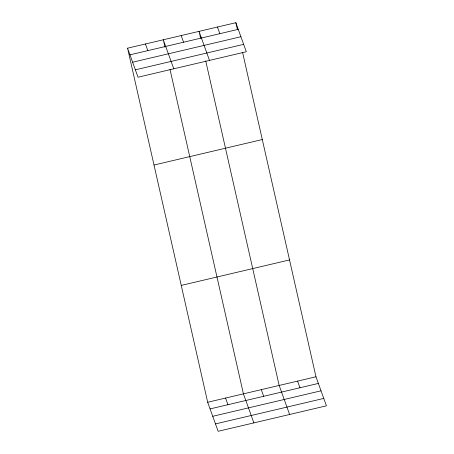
<?xml version="1.0" encoding="UTF-8"?>
<svg xmlns="http://www.w3.org/2000/svg" width="454" height="454" viewBox="0 0 454 454"><rect width="100%" height="100%" fill="white"/><g stroke="black" fill="none" stroke-linecap="round" stroke-linejoin="round"><path stroke-width="0.68" d="M127.568 48.181L235.859 22.7L246.318 51.739L138.027 77.22L127.568 48.181L207.682 402.261L218.141 431.3L326.432 405.819L315.973 376.78L242.544 52.25M129.963 54.832L238.254 29.345M132.625 62.221L240.915 36.734M135.366 69.831L243.656 44.35M154.008 165.029L262.298 139.548M181.248 285.413L289.538 259.932M207.682 402.261L315.973 376.78M210.077 408.906L318.368 383.426M212.739 416.295L321.029 390.815M215.48 423.911L323.77 398.425M217.449 27.03L219.844 33.681M209.498 60.405L199.039 31.366L200.56 38.079M181.174 35.571L183.569 42.216M297.569 381.11L299.958 387.756M173.763 68.815L163.304 39.776L164.978 47.159M289.612 414.479L279.159 385.44L205.724 60.91M145.439 43.976L147.834 50.627M261.288 389.646L263.683 396.297M253.877 422.89L243.423 393.851L169.989 69.32M225.553 398.056L227.948 404.701M235.859 22.7L237.38 29.414"/></g></svg>
